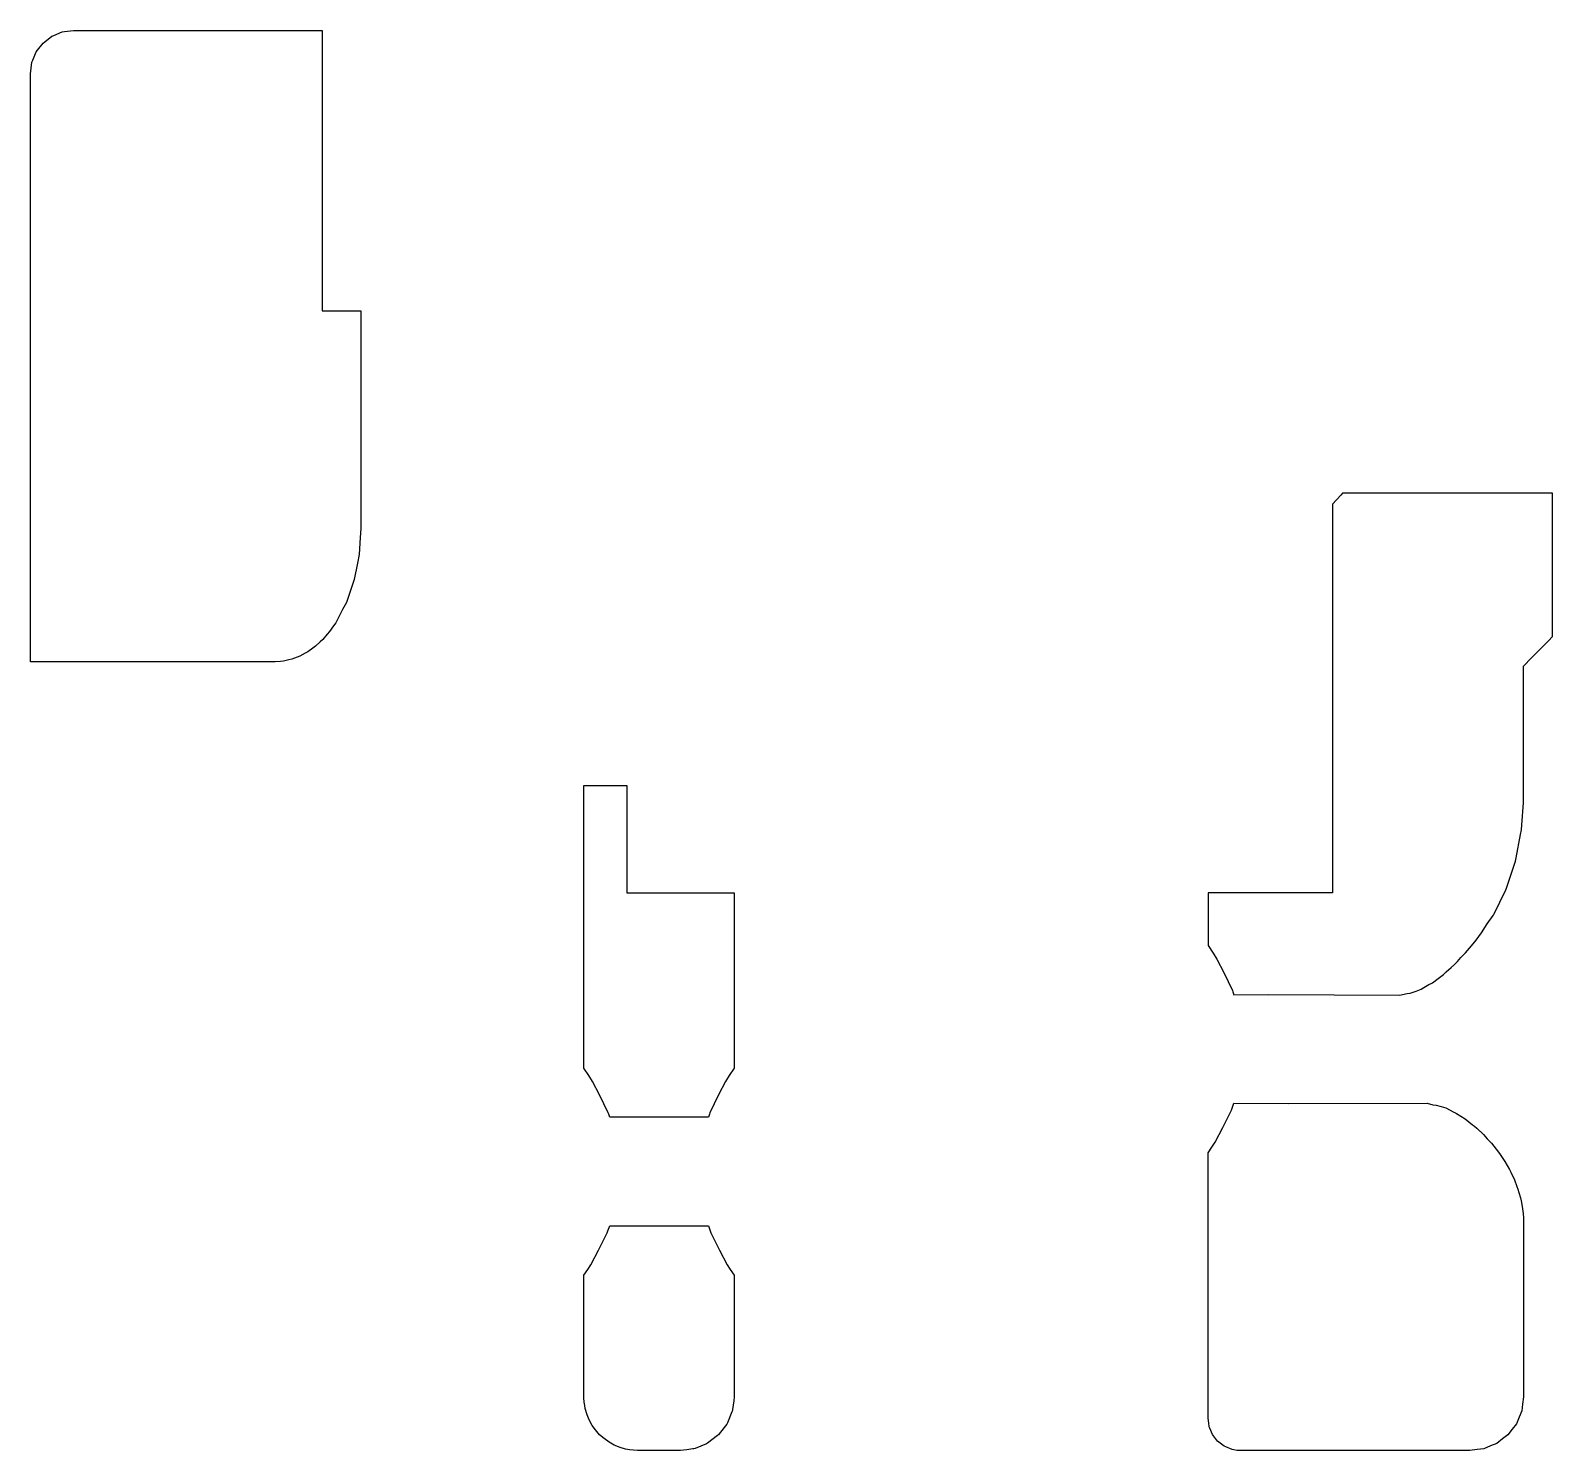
# Model space of a CAD drawing. Header units: metres. Extents: x 2.4 to 73.4, y -16 to 50.2.
import ezdxf

# ---------------------------------------------------------------- set-up
doc = ezdxf.new("R2010")
doc.units = ezdxf.units.M

msp = doc.modelspace()

# ---------------------------------------------------------------- linework, layer by layer
for p, q in [((2.986, 49.614), (3.066, 49.676)), ((3.066, 49.676), (3.4, 49.932)), ((3.4, 49.932), (3.493, 49.971)), ((3.493, 49.971), (3.882, 50.132)), ((3.882, 50.132), (3.982, 50.145)), ((3.982, 50.145), (4.4, 50.2)), ((4.4, 50.2), (6.275, 50.2)), ((6.275, 50.2), (6.419, 50.2)), ((6.419, 50.2), (6.577, 50.2)), ((6.577, 50.2), (6.736, 50.2)), ((6.736, 50.2), (6.875, 50.2)), ((6.875, 50.2), (6.977, 50.2)), ((6.977, 50.2), (14.048, 50.2)), ((14.048, 50.2), (14.143, 50.2)), ((14.143, 50.2), (14.264, 50.2)), ((14.264, 50.2), (14.397, 50.2)), ((14.397, 50.2), (14.524, 50.2)), ((14.524, 50.2), (14.636, 50.2)), ((14.636, 50.2), (16, 50.2)), ((16, 50.2), (16, 49.238)), ((2.507, 48.811), (2.668, 49.2)), ((2.668, 49.2), (2.729, 49.28)), ((2.729, 49.28), (2.986, 49.614)), ((16, 49.238), (16, 45.2)), ((2.4, 48.2), (2.413, 48.3)), ((2.413, 48.3), (2.468, 48.718)), ((2.468, 48.718), (2.507, 48.811)), ((2.4, 45.779), (2.4, 48.2)), ((2.4, 44.912), (2.4, 45.779)), ((2.4, 44.04), (2.4, 44.912)), ((16, 45.2), (16, 44.932)), ((16, 44.932), (16, 44.142)), ((2.4, 44.017), (2.4, 44.04)), ((2.4, 43.994), (2.4, 44.017)), ((2.4, 43.157), (2.4, 43.994)), ((16, 44.142), (16, 43.836)), ((16, 43.836), (16, 43.073)), ((2.4, 43.129), (2.4, 43.157)), ((2.4, 42.671), (2.4, 43.129)), ((2.4, 41.835), (2.4, 42.671)), ((16, 43.073), (16, 42.672)), ((16, 42.672), (16, 41.983)), ((16, 41.983), (16, 41.421)), ((2.4, 41.141), (2.4, 41.835)), ((16, 41.421), (16, 40.851)), ((2.4, 40.619), (2.4, 41.141)), ((2.4, 38.67), (2.4, 40.619)), ((16, 40.851), (16, 40.06)), ((16, 40.06), (16, 39.652)), ((16, 39.652), (16, 38.549)), ((16, 39.652), (16, 39.652)), ((2.4, 38.048), (2.4, 38.67)), ((16, 38.549), (16, 37.132)), ((2.4, 37.603), (2.4, 38.048)), ((2.4, 31.558), (2.4, 37.603)), ((16, 37.132), (17.503, 37.132)), ((17.503, 37.132), (17.8, 37.132)), ((17.8, 37.132), (17.8, 36.412)), ((17.8, 36.412), (17.8, 33.187)), ((17.8, 33.187), (17.8, 31.289)), ((2.4, 28.403), (2.4, 31.558)), ((17.8, 31.289), (17.8, 30.106)), ((17.8, 30.106), (17.8, 28.705)), ((2.4, 25.788), (2.4, 28.403)), ((17.8, 28.705), (17.8, 26.989)), ((63.489, 28.544), (63.1, 28.112)), ((63.564, 28.627), (63.489, 28.544)), ((67.28, 28.63), (63.564, 28.627)), ((73.345, 28.627), (67.28, 28.63)), ((73.349, 26.233), (73.345, 28.627)), ((63.1, 28.112), (63.1, 28.083)), ((63.1, 28.083), (63.1, 28.056)), ((63.1, 28.056), (63.1, 28.031)), ((63.1, 28.031), (63.1, 19.759)), ((17.8, 26.989), (17.773, 26.563)), ((17.773, 26.563), (17.723, 25.775)), ((2.4, 20.766), (2.4, 25.788)), ((17.723, 25.775), (17.643, 25.366)), ((73.351, 21.942), (73.349, 26.233)), ((17.643, 25.366), (17.496, 24.608)), ((17.366, 24.23), (17.126, 23.532)), ((17.496, 24.608), (17.366, 24.23)), ((17.126, 23.532), (16.951, 23.201)), ((16.951, 23.201), (16.628, 22.589)), ((16.227, 22.051), (16.022, 21.815)), ((16.338, 22.179), (16.227, 22.051)), ((16.526, 22.445), (16.338, 22.179)), ((16.628, 22.589), (16.526, 22.445)), ((15.561, 21.41), (15.331, 21.24)), ((15.686, 21.501), (15.561, 21.41)), ((15.904, 21.705), (15.686, 21.501)), ((16.022, 21.815), (15.904, 21.705)), ((72.372, 20.949), (72.742, 21.325)), ((72.742, 21.325), (73.111, 21.699)), ((73.111, 21.699), (73.155, 21.743)), ((73.155, 21.743), (73.351, 21.942)), ((9.799, 20.766), (2.4, 20.766)), ((13.8, 20.766), (9.799, 20.766)), ((14.054, 20.786), (13.8, 20.766)), ((14.192, 20.796), (14.054, 20.786)), ((14.444, 20.855), (14.192, 20.796)), ((14.58, 20.886), (14.444, 20.855)), ((14.827, 20.982), (14.58, 20.886)), ((14.961, 21.034), (14.827, 20.982)), ((15.201, 21.168), (14.961, 21.034)), ((15.331, 21.24), (15.201, 21.168)), ((72, 20.572), (72.372, 20.949)), ((72, 17.318), (72, 20.572)), ((63.1, 19.759), (63.1, 10)), ((72, 16.989), (72, 17.318)), ((72, 14.478), (72, 16.989)), ((28.2, 12.545), (28.2, 15)), ((28.2, 15), (29.849, 15)), ((29.849, 15), (30.2, 15)), ((30.2, 15), (30.2, 13.072)), ((71.926, 13.164), (71.99, 14.198)), ((71.99, 14.198), (72, 14.477)), ((72, 14.477), (72, 14.478)), ((72, 14.477), (72, 14.477)), ((30.2, 13.072), (30.2, 12.651)), ((71.863, 12.717), (71.902, 12.938)), ((71.902, 12.938), (71.926, 13.164)), ((28.2, 10.838), (28.2, 12.545)), ((30.2, 12.651), (30.2, 12.439)), ((30.2, 12.439), (30.2, 12.393)), ((30.2, 12.393), (30.2, 12.182)), ((30.2, 12.182), (30.2, 12.136)), ((30.2, 12.136), (30.2, 11.94)), ((71.659, 11.633), (71.863, 12.717)), ((30.2, 11.94), (30.2, 11.896)), ((30.2, 11.896), (30.2, 11.729)), ((30.2, 11.729), (30.2, 11.69)), ((30.2, 11.69), (30.2, 11.564)), ((30.2, 11.564), (30.2, 11.533)), ((30.2, 11.533), (30.2, 10.442)), ((71.238, 10.311), (71.619, 11.475)), ((71.619, 11.475), (71.659, 11.633)), ((28.2, 10.661), (28.2, 10.838)), ((28.2, 9.448), (28.2, 10.661)), ((30.2, 10.442), (30.2, 10)), ((30.2, 10), (33.909, 10)), ((33.909, 10), (35.2, 10)), ((35.2, 10), (35.2, 8.97)), ((35.2, 10), (35.2, 10)), ((60.562, 10), (57.3, 10)), ((57.3, 10), (57.3, 8.228)), ((60.632, 10), (60.562, 10)), ((62.326, 10), (60.632, 10)), ((63.1, 10), (62.326, 10)), ((70.609, 8.99), (71.171, 10.133)), ((71.171, 10.133), (71.208, 10.22)), ((71.208, 10.22), (71.238, 10.311)), ((28.2, 3.317), (28.2, 9.448)), ((35.2, 8.97), (35.2, 2.909)), ((70.043, 8.132), (70.31, 8.557)), ((70.31, 8.557), (70.585, 8.948)), ((70.585, 8.948), (70.598, 8.968)), ((70.598, 8.968), (70.609, 8.99)), ((57.3, 8.228), (57.3, 7.536)), ((69.792, 7.796), (70.043, 8.132)), ((57.3, 7.536), (57.523, 7.19)), ((57.523, 7.19), (57.697, 6.914)), ((69.077, 6.982), (69.202, 7.104)), ((69.202, 7.104), (69.296, 7.196)), ((69.296, 7.196), (69.48, 7.421)), ((69.48, 7.421), (69.722, 7.718)), ((69.722, 7.718), (69.792, 7.796)), ((57.697, 6.914), (58.022, 6.289)), ((68.399, 6.322), (68.623, 6.516)), ((68.623, 6.516), (68.787, 6.658)), ((68.787, 6.658), (68.915, 6.801)), ((68.915, 6.801), (69.077, 6.982)), ((58.022, 6.289), (58.431, 5.446)), ((67.354, 5.579), (67.588, 5.721)), ((67.588, 5.721), (67.696, 5.776)), ((67.696, 5.776), (67.747, 5.802)), ((67.747, 5.802), (68.014, 6.001)), ((68.014, 6.001), (68.268, 6.19)), ((68.268, 6.19), (68.326, 6.248)), ((68.326, 6.248), (68.399, 6.322)), ((58.431, 5.446), (58.453, 5.389)), ((58.453, 5.389), (58.5, 5.247)), ((58.5, 5.247), (60.123, 5.26)), ((60.123, 5.26), (66.213, 5.229)), ((66.213, 5.229), (66.575, 5.311)), ((66.575, 5.311), (66.715, 5.327)), ((66.715, 5.327), (66.986, 5.42)), ((66.986, 5.42), (67.231, 5.504)), ((67.231, 5.504), (67.354, 5.579)), ((28.2, 1.826), (28.2, 3.317)), ((35.2, 2.909), (35.2, 1.826)), ((28.423, 1.48), (28.2, 1.826)), ((28.597, 1.204), (28.423, 1.48)), ((34.977, 1.48), (34.803, 1.204)), ((35.2, 1.826), (34.977, 1.48)), ((28.922, 0.58), (28.597, 1.204)), ((34.803, 1.204), (34.478, 0.58)), ((29.331, -0.263), (28.922, 0.58)), ((34.478, 0.58), (34.069, -0.263)), ((58.421, -0.043), (58.5, 0.187)), ((58.5, 0.187), (61.033, 0.174)), ((61.033, 0.174), (67.503, 0.187)), ((67.503, 0.187), (67.774, 0.124)), ((67.774, 0.124), (67.927, 0.108)), ((67.927, 0.108), (68.162, 0.034)), ((68.162, 0.034), (68.369, -0.03)), ((29.353, -0.32), (29.331, -0.263)), ((29.4, -0.463), (29.353, -0.32)), ((30.082, -0.463), (29.4, -0.463)), ((34, -0.463), (30.082, -0.463)), ((34.047, -0.32), (34, -0.463)), ((34.069, -0.263), (34.047, -0.32)), ((57.982, -0.945), (58.383, -0.14)), ((58.383, -0.14), (58.421, -0.043)), ((68.369, -0.03), (68.748, -0.223)), ((68.748, -0.223), (68.826, -0.258)), ((68.826, -0.258), (68.876, -0.289)), ((68.876, -0.289), (69.278, -0.538)), ((69.278, -0.538), (69.622, -0.817)), ((57.618, -1.63), (57.982, -0.945)), ((69.622, -0.817), (69.715, -0.885)), ((69.715, -0.885), (69.818, -0.979)), ((69.818, -0.979), (70.125, -1.26)), ((70.125, -1.26), (70.309, -1.468)), ((57.3, -2.12), (57.476, -1.851)), ((57.3, -3.6), (57.3, -2.12)), ((57.476, -1.851), (57.618, -1.63)), ((70.309, -1.468), (70.5, -1.666)), ((70.5, -1.666), (70.723, -1.948)), ((70.723, -1.948), (70.836, -2.09)), ((70.836, -2.09), (70.902, -2.193)), ((70.902, -2.193), (71.128, -2.518)), ((71.128, -2.518), (71.339, -2.892)), ((71.339, -2.892), (71.376, -2.957)), ((71.376, -2.957), (71.403, -3.016)), ((71.403, -3.016), (71.579, -3.383)), ((71.579, -3.383), (71.693, -3.685)), ((57.3, -5.391), (57.3, -3.6)), ((71.693, -3.685), (71.74, -3.81)), ((71.74, -3.81), (71.785, -3.971)), ((71.785, -3.971), (71.859, -4.221)), ((71.859, -4.221), (71.887, -4.363)), ((71.887, -4.363), (71.94, -4.617)), ((71.94, -4.617), (71.98, -4.953)), ((71.98, -4.953), (71.986, -5.002)), ((29.321, -5.753), (29.4, -5.523)), ((29.4, -5.523), (32.895, -5.523)), ((32.895, -5.523), (34, -5.523)), ((34, -5.523), (34.079, -5.753)), ((57.3, -6.781), (57.3, -5.391)), ((71.986, -5.002), (71.99, -5.105)), ((71.99, -5.105), (72, -5.361)), ((72, -5.361), (72, -6.269)), ((72, -5.361), (72, -5.361)), ((28.882, -6.655), (29.283, -5.85)), ((29.283, -5.85), (29.321, -5.753)), ((34.079, -5.753), (34.117, -5.85)), ((34.117, -5.85), (34.518, -6.655)), ((72, -6.269), (72, -7.19)), ((28.518, -7.339), (28.882, -6.655)), ((34.518, -6.655), (34.882, -7.339)), ((57.3, -7.823), (57.3, -6.781)), ((28.2, -7.83), (28.376, -7.561)), ((28.376, -7.561), (28.518, -7.339)), ((28.518, -7.339), (28.518, -7.339)), ((34.882, -7.339), (35.024, -7.561)), ((35.024, -7.561), (35.2, -7.83)), ((72, -7.19), (72, -8.511)), ((28.2, -9.138), (28.2, -7.83)), ((35.2, -7.83), (35.2, -8.86)), ((57.3, -8.578), (57.3, -7.823)), ((72, -8.511), (72, -9.368)), ((28.2, -10.49), (28.2, -9.138)), ((35.2, -8.86), (35.2, -10.036)), ((57.3, -8.716), (57.3, -8.578)), ((57.3, -9.262), (57.3, -8.716)), ((57.3, -9.399), (57.3, -9.262)), ((57.3, -14.177), (57.3, -9.399)), ((72, -9.368), (72, -9.932)), ((72, -9.932), (72, -10.034)), ((28.2, -11.371), (28.2, -10.49)), ((35.2, -10.036), (35.2, -10.888)), ((72, -10.034), (72, -13.5)), ((35.2, -10.888), (35.2, -11.472)), ((28.2, -11.929), (28.2, -11.371)), ((28.2, -12.27), (28.2, -11.929)), ((35.2, -11.472), (35.2, -11.844)), ((35.2, -11.844), (35.2, -12.054)), ((35.2, -12.054), (35.2, -13.5)), ((28.2, -12.46), (28.2, -12.27)), ((28.2, -13.5), (28.2, -12.46)), ((28.202, -13.545), (28.2, -13.5)), ((28.212, -13.745), (28.202, -13.545)), ((28.239, -13.895), (28.212, -13.745)), ((28.262, -14.047), (28.239, -13.895)), ((28.35, -14.338), (28.262, -14.047)), ((35.101, -14.189), (34.885, -14.711)), ((35.12, -14.125), (35.101, -14.189)), ((35.125, -14.092), (35.12, -14.125)), ((35.191, -13.682), (35.125, -14.092)), ((35.2, -13.5), (35.191, -13.682)), ((57.3, -14.415), (57.3, -14.177)), ((71.915, -14.147), (71.794, -14.439)), ((71.956, -13.834), (71.915, -14.147)), ((72, -13.5), (71.956, -13.834)), ((28.446, -14.569), (28.35, -14.338)), ((28.587, -14.834), (28.446, -14.569)), ((28.745, -15.04), (28.587, -14.834)), ((34.854, -14.768), (34.508, -15.218)), ((34.885, -14.711), (34.854, -14.768)), ((57.3, -14.5), (57.3, -14.415)), ((57.309, -14.584), (57.3, -14.5)), ((57.317, -14.629), (57.309, -14.584)), ((57.327, -14.704), (57.317, -14.629)), ((57.351, -14.888), (57.327, -14.704)), ((57.378, -14.954), (57.351, -14.888)), ((71.665, -14.75), (71.473, -15)), ((71.794, -14.439), (71.665, -14.75)), ((28.932, -15.268), (28.745, -15.04)), ((29.145, -15.443), (28.932, -15.268)), ((29.372, -15.616), (29.145, -15.443)), ((34.422, -15.305), (33.967, -15.655)), ((34.468, -15.268), (34.422, -15.305)), ((34.508, -15.218), (34.468, -15.268)), ((57.501, -15.25), (57.378, -14.954)), ((57.545, -15.307), (57.501, -15.25)), ((57.739, -15.561), (57.545, -15.307)), ((57.796, -15.604), (57.739, -15.561)), ((58.05, -15.799), (57.796, -15.604)), ((71.017, -15.46), (70.75, -15.665)), ((71.268, -15.268), (71.017, -15.46)), ((71.473, -15), (71.268, -15.268)), ((29.609, -15.743), (29.372, -15.616)), ((29.886, -15.858), (29.609, -15.743)), ((30.136, -15.934), (29.886, -15.858)), ((30.327, -15.963), (30.136, -15.934)), ((30.7, -16), (30.327, -15.963)), ((31.149, -16), (30.7, -16)), ((32.7, -16), (31.149, -16)), ((32.848, -15.985), (32.7, -16)), ((32.99, -15.962), (32.848, -15.985)), ((33.28, -15.924), (32.99, -15.962)), ((33.33, -15.919), (33.28, -15.924)), ((33.382, -15.903), (33.33, -15.919)), ((33.917, -15.682), (33.382, -15.903)), ((33.967, -15.655), (33.917, -15.682)), ((58.116, -15.826), (58.05, -15.799)), ((58.412, -15.949), (58.116, -15.826)), ((58.495, -15.965), (58.412, -15.949)), ((58.634, -15.99), (58.495, -15.965)), ((58.677, -15.995), (58.634, -15.99)), ((58.72, -15.998), (58.677, -15.995)), ((58.738, -15.999), (58.72, -15.998)), ((58.782, -16), (58.738, -15.999)), ((58.8, -16), (58.782, -16)), ((62.158, -16), (58.8, -16)), ((69.5, -16), (62.158, -16)), ((69.834, -15.956), (69.5, -16)), ((70.147, -15.915), (69.834, -15.956)), ((70.458, -15.786), (70.147, -15.915)), ((70.75, -15.665), (70.458, -15.786))]:
    msp.add_line(p, q)

doc.saveas('drawing.dxf')
